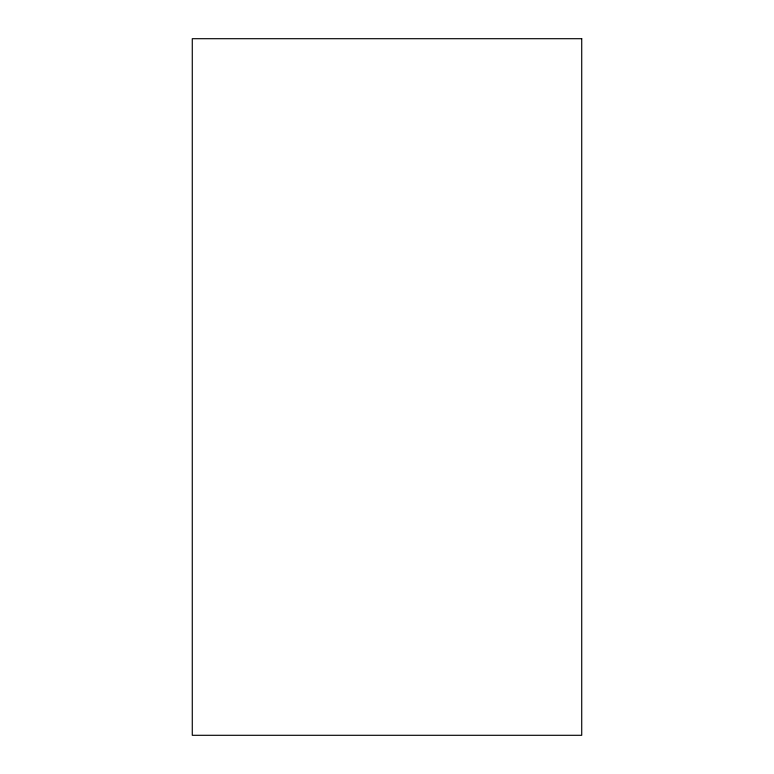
<?xml version="1.0" encoding="UTF-8"?>
<svg xmlns="http://www.w3.org/2000/svg" width="774" height="774" viewBox="0 0 774 774"><rect width="100%" height="100%" fill="white"/><g stroke="black" fill="none" stroke-linecap="round" stroke-linejoin="round"><path stroke-width="1.16" d="M581.719 38.7L192.281 38.7L192.281 735.3L581.719 735.3L581.719 38.7"/></g></svg>
